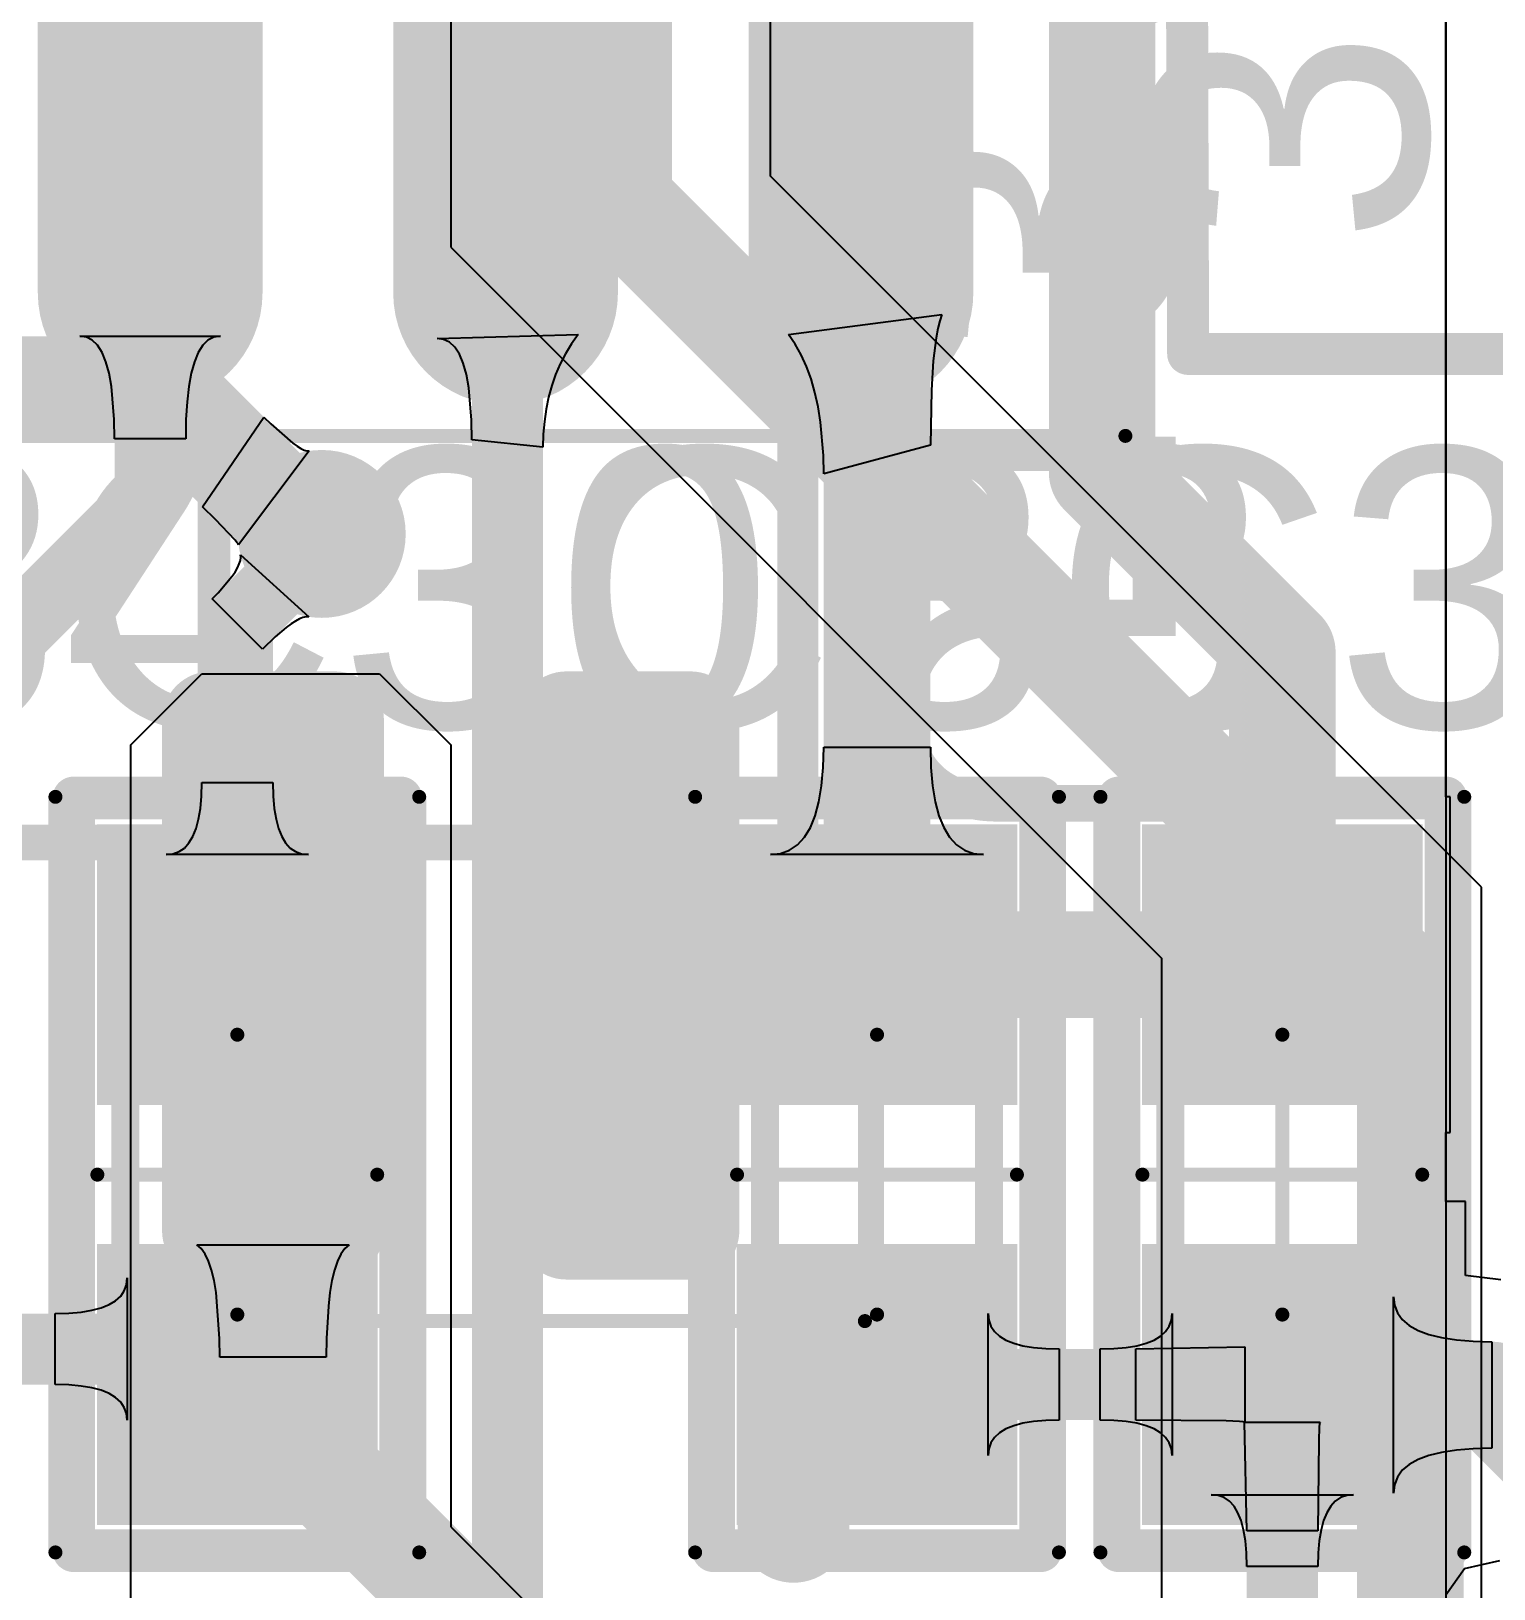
# Model space of a CAD drawing. Header units: inches. Extents: x 1.37 to 4.6, y 1.74 to 5.29.
# Drawn here: x 1.721 to 1.9268, y 4.4963 to 4.7154 of the extents above; entities that cross this region are included whole.
import ezdxf

# ---------------------------------------------------------------- set-up
doc = ezdxf.new("R2010")
doc.units = ezdxf.units.IN
doc.header["$MEASUREMENT"] = 0
for name, color, linetype in [('BottomLayer', 5, 'Continuous'), ('BottomOverlay', 54, 'Continuous'), ('BottomPaste', 16, 'Continuous'), ('BottomSolder', 6, 'Continuous'), ('Mechanical13', 56, 'Continuous'), ('Mechanical15', 56, 'Continuous'), ('TopLayer', 1, 'Continuous'), ('TopOverlay', 2, 'Continuous'), ('TopPaste', 8, 'Continuous'), ('TopSolder', 216, 'Continuous'), ('ViaHoleLayer', 16, 'Continuous')]:
    doc.layers.add(name, color=color, linetype=linetype)
doc.styles.add('Arial', font='', dxfattribs={"height": 0.2})
doc.styles.get('Arial').set_extended_font_data('Arial')

# ---------------------------------------------------------------- blocks, each defined once
blk = doc.blocks.new('CAP_0603_8')
at = {"layer": 'TopLayer'}
for points in [[(-0.04728, 0.01875), (-0.01578, 0.01875), (-0.01578, -0.01275), (-0.04728, -0.01275)], [(0.01178, 0.01875), (0.04328, 0.01875), (0.04328, -0.01275), (0.01178, -0.01275)]]:
    blk.add_hatch(color=1, dxfattribs=at).paths.add_polyline_path(points)
at = {"layer": 'TopPaste'}
for points in [[(-0.04728, 0.01875), (-0.01578, 0.01875), (-0.01578, -0.01275), (-0.04728, -0.01275)], [(0.01178, 0.01875), (0.04328, 0.01875), (0.04328, -0.01275), (0.01178, -0.01275)]]:
    blk.add_hatch(color=8, dxfattribs=at).paths.add_polyline_path(points)
at = {"layer": 'TopSolder'}
for points in [[(-0.05128, 0.02275), (-0.01178, 0.02275), (-0.01178, -0.01675), (-0.05128, -0.01675)], [(0.00778, 0.02275), (0.04728, 0.02275), (0.04728, -0.01675), (0.00778, -0.01675)]]:
    blk.add_hatch(color=216, dxfattribs=at).paths.add_polyline_path(points)
at = {"layer": 'Mechanical13', "const_width": 0.00394}
for points in [[(-0.0335, 0.01875), (0.0295, 0.01875)], [(-0.0335, 0.01875), (-0.0335, -0.01275)], [(0.0295, 0.01875), (0.0295, -0.01275)], [(-0.0335, -0.01275), (0.0295, -0.01275)]]:
    blk.add_lwpolyline(points, dxfattribs=at)
at = {"layer": 'Mechanical13', "const_width": 0.00197}
for points in [[(-0.03448, 0.01875, 1), (-0.03251, 0.01875, 1)], [(-0.03448, 0.01875, 1), (-0.03251, 0.01875, 1)], [(0.02851, 0.01875, 1), (0.03048, 0.01875, 1)], [(0.02851, 0.01875, 1), (0.03048, 0.01875, 1)], [(-0.03448, -0.01275, 1), (-0.03251, -0.01275, 1)], [(-0.03448, -0.01275, 1), (-0.03251, -0.01275, 1)], [(0.02851, -0.01275, 1), (0.03048, -0.01275, 1)], [(0.02851, -0.01275, 1), (0.03048, -0.01275, 1)]]:
    blk.add_lwpolyline(points, format="xyb", close=True, dxfattribs=at)
at = {"layer": 'Mechanical15', "const_width": 0.00197}
for points in [[(-0.05515, 0.02859), (0.05115, 0.02859)], [(-0.05515, 0.02859), (-0.05515, -0.02259)], [(0.05115, 0.02859), (0.05115, -0.02259)], [(-0.002, 0.02269), (-0.002, -0.01668)], [(-0.02168, 0.003), (0.01768, 0.003)], [(-0.05515, -0.02259), (0.05115, -0.02259)]]:
    blk.add_lwpolyline(points, dxfattribs=at)
at = {"layer": 'Mechanical15', "const_width": 0.000984}
for points in [[(-0.05564, 0.02859, 1), (-0.05466, 0.02859, 1)], [(-0.05564, 0.02859, 1), (-0.05466, 0.02859, 1)], [(0.05066, 0.02859, 1), (0.05164, 0.02859, 1)], [(0.05066, 0.02859, 1), (0.05164, 0.02859, 1)], [(-0.00249, 0.02269, 1), (-0.00151, 0.02269, 1)], [(-0.02218, 0.003, 1), (-0.02119, 0.003, 1)], [(0.01719, 0.003, 1), (0.01818, 0.003, 1)], [(-0.00249, -0.01668, 1), (-0.00151, -0.01668, 1)], [(-0.05564, -0.02259, 1), (-0.05466, -0.02259, 1)], [(-0.05564, -0.02259, 1), (-0.05466, -0.02259, 1)], [(0.05066, -0.02259, 1), (0.05164, -0.02259, 1)], [(0.05066, -0.02259, 1), (0.05164, -0.02259, 1)]]:
    blk.add_lwpolyline(points, format="xyb", close=True, dxfattribs=at)
at = {"layer": 'TopOverlay', "const_width": 0.006}
for points in [[(-0.05492, 0.026), (-0.048, 0.026)], [(-0.05492, 0.026), (-0.05492, -0.02)], [(-0.048, 0.026), (0.051, 0.026)], [(0.051, 0.026), (0.051, -0.02)], [(-0.05492, -0.02), (0.051, -0.02)]]:
    blk.add_lwpolyline(points, dxfattribs=at)
at = {"layer": 'TopOverlay', "const_width": 0.003}
for points in [[(-0.05642, 0.026, 1), (-0.05342, 0.026, 1)], [(-0.05642, 0.026, 1), (-0.05342, 0.026, 1)], [(-0.0495, 0.026, 1), (-0.0465, 0.026, 1)], [(-0.0495, 0.026, 1), (-0.0465, 0.026, 1)], [(0.0495, 0.026, 1), (0.0525, 0.026, 1)], [(0.0495, 0.026, 1), (0.0525, 0.026, 1)], [(-0.05642, -0.02, 1), (-0.05342, -0.02, 1)], [(-0.05642, -0.02, 1), (-0.05342, -0.02, 1)], [(0.0495, -0.02, 1), (0.0525, -0.02, 1)], [(0.0495, -0.02, 1), (0.0525, -0.02, 1)]]:
    blk.add_lwpolyline(points, format="xyb", close=True, dxfattribs=at)
blk = doc.blocks.new('CAP_0603_9')
at = {"layer": 'TopLayer'}
for points in [[(-0.04728, 0.01875), (-0.01578, 0.01875), (-0.01578, -0.01275), (-0.04728, -0.01275)], [(0.01178, 0.01875), (0.04328, 0.01875), (0.04328, -0.01275), (0.01178, -0.01275)]]:
    blk.add_hatch(color=1, dxfattribs=at).paths.add_polyline_path(points)
at = {"layer": 'TopPaste'}
for points in [[(-0.04728, 0.01875), (-0.01578, 0.01875), (-0.01578, -0.01275), (-0.04728, -0.01275)], [(0.01178, 0.01875), (0.04328, 0.01875), (0.04328, -0.01275), (0.01178, -0.01275)]]:
    blk.add_hatch(color=8, dxfattribs=at).paths.add_polyline_path(points)
at = {"layer": 'TopSolder'}
for points in [[(-0.05128, 0.02275), (-0.01178, 0.02275), (-0.01178, -0.01675), (-0.05128, -0.01675)], [(0.00778, 0.02275), (0.04728, 0.02275), (0.04728, -0.01675), (0.00778, -0.01675)]]:
    blk.add_hatch(color=216, dxfattribs=at).paths.add_polyline_path(points)
at = {"layer": 'Mechanical13', "const_width": 0.00394}
for points in [[(-0.0335, 0.01875), (0.0295, 0.01875)], [(-0.0335, 0.01875), (-0.0335, -0.01275)], [(0.0295, 0.01875), (0.0295, -0.01275)], [(-0.0335, -0.01275), (0.0295, -0.01275)]]:
    blk.add_lwpolyline(points, dxfattribs=at)
at = {"layer": 'Mechanical13', "const_width": 0.00197}
for points in [[(-0.03448, 0.01875, 1), (-0.03251, 0.01875, 1)], [(-0.03448, 0.01875, 1), (-0.03251, 0.01875, 1)], [(0.02851, 0.01875, 1), (0.03048, 0.01875, 1)], [(0.02851, 0.01875, 1), (0.03048, 0.01875, 1)], [(-0.03448, -0.01275, 1), (-0.03251, -0.01275, 1)], [(-0.03448, -0.01275, 1), (-0.03251, -0.01275, 1)], [(0.02851, -0.01275, 1), (0.03048, -0.01275, 1)], [(0.02851, -0.01275, 1), (0.03048, -0.01275, 1)]]:
    blk.add_lwpolyline(points, format="xyb", close=True, dxfattribs=at)
at = {"layer": 'Mechanical15', "const_width": 0.00197}
for points in [[(-0.05515, 0.02859), (0.05115, 0.02859)], [(-0.05515, 0.02859), (-0.05515, -0.02259)], [(0.05115, 0.02859), (0.05115, -0.02259)], [(-0.002, 0.02269), (-0.002, -0.01668)], [(-0.02168, 0.003), (0.01768, 0.003)], [(-0.05515, -0.02259), (0.05115, -0.02259)]]:
    blk.add_lwpolyline(points, dxfattribs=at)
at = {"layer": 'Mechanical15', "const_width": 0.000984}
for points in [[(-0.05564, 0.02859, 1), (-0.05466, 0.02859, 1)], [(-0.05564, 0.02859, 1), (-0.05466, 0.02859, 1)], [(0.05066, 0.02859, 1), (0.05164, 0.02859, 1)], [(0.05066, 0.02859, 1), (0.05164, 0.02859, 1)], [(-0.00249, 0.02269, 1), (-0.00151, 0.02269, 1)], [(-0.02218, 0.003, 1), (-0.02119, 0.003, 1)], [(0.01719, 0.003, 1), (0.01818, 0.003, 1)], [(-0.00249, -0.01668, 1), (-0.00151, -0.01668, 1)], [(-0.05564, -0.02259, 1), (-0.05466, -0.02259, 1)], [(-0.05564, -0.02259, 1), (-0.05466, -0.02259, 1)], [(0.05066, -0.02259, 1), (0.05164, -0.02259, 1)], [(0.05066, -0.02259, 1), (0.05164, -0.02259, 1)]]:
    blk.add_lwpolyline(points, format="xyb", close=True, dxfattribs=at)
at = {"layer": 'TopOverlay', "const_width": 0.006}
for points in [[(-0.05492, 0.026), (-0.048, 0.026)], [(-0.05492, 0.026), (-0.05492, -0.02)], [(-0.048, 0.026), (0.051, 0.026)], [(0.051, 0.026), (0.051, -0.02)], [(-0.05492, -0.02), (0.051, -0.02)]]:
    blk.add_lwpolyline(points, dxfattribs=at)
at = {"layer": 'TopOverlay', "const_width": 0.003}
for points in [[(-0.05642, 0.026, 1), (-0.05342, 0.026, 1)], [(-0.05642, 0.026, 1), (-0.05342, 0.026, 1)], [(-0.0495, 0.026, 1), (-0.0465, 0.026, 1)], [(-0.0495, 0.026, 1), (-0.0465, 0.026, 1)], [(0.0495, 0.026, 1), (0.0525, 0.026, 1)], [(0.0495, 0.026, 1), (0.0525, 0.026, 1)], [(-0.05642, -0.02, 1), (-0.05342, -0.02, 1)], [(-0.05642, -0.02, 1), (-0.05342, -0.02, 1)], [(0.0495, -0.02, 1), (0.0525, -0.02, 1)], [(0.0495, -0.02, 1), (0.0525, -0.02, 1)]]:
    blk.add_lwpolyline(points, format="xyb", close=True, dxfattribs=at)
blk = doc.blocks.new('SOIC127P600X175_8N_B_15')
at = {"layer": 'BottomLayer'}
h = blk.add_hatch(color=5, dxfattribs=at)
edge = h.paths.add_edge_path()
edge.add_arc((-0.13332, -0.01629), 0.0029, 90, 180)
edge.add_line((-0.13622, -0.01629), (-0.13622, -0.03371))
edge.add_arc((-0.13332, -0.03371), 0.0029, 180, 270)
edge.add_line((-0.13332, -0.03661), (-0.06156, -0.03661))
edge.add_arc((-0.06156, -0.03371), 0.0029, 270, 360)
edge.add_line((-0.05866, -0.03371), (-0.05866, -0.01629))
edge.add_arc((-0.06156, -0.01629), 0.0029, 0, 90)
edge.add_line((-0.06156, -0.01339), (-0.13332, -0.01339))
h = blk.add_hatch(color=5, dxfattribs=at)
edge = h.paths.add_edge_path()
edge.add_arc((-0.13332, -0.06629), 0.0029, 90, 180)
edge.add_line((-0.13622, -0.06629), (-0.13622, -0.08371))
edge.add_arc((-0.13332, -0.08371), 0.0029, 180, 270)
edge.add_line((-0.13332, -0.08661), (-0.06156, -0.08661))
edge.add_arc((-0.06156, -0.08371), 0.0029, 270, 360)
edge.add_line((-0.05866, -0.08371), (-0.05866, -0.06629))
edge.add_arc((-0.06156, -0.06629), 0.0029, 0, 90)
edge.add_line((-0.06156, -0.06339), (-0.13332, -0.06339))
at = {"layer": 'BottomPaste'}
h = blk.add_hatch(color=16, dxfattribs=at)
edge = h.paths.add_edge_path()
edge.add_arc((-0.13332, -0.01629), 0.0029, 90, 180)
edge.add_line((-0.13622, -0.01629), (-0.13622, -0.03371))
edge.add_arc((-0.13332, -0.03371), 0.0029, 180, 270)
edge.add_line((-0.13332, -0.03661), (-0.06156, -0.03661))
edge.add_arc((-0.06156, -0.03371), 0.0029, 270, 360)
edge.add_line((-0.05866, -0.03371), (-0.05866, -0.01629))
edge.add_arc((-0.06156, -0.01629), 0.0029, 0, 90)
edge.add_line((-0.06156, -0.01339), (-0.13332, -0.01339))
h = blk.add_hatch(color=16, dxfattribs=at)
edge = h.paths.add_edge_path()
edge.add_arc((-0.13332, -0.06629), 0.0029, 90, 180)
edge.add_line((-0.13622, -0.06629), (-0.13622, -0.08371))
edge.add_arc((-0.13332, -0.08371), 0.0029, 180, 270)
edge.add_line((-0.13332, -0.08661), (-0.06156, -0.08661))
edge.add_arc((-0.06156, -0.08371), 0.0029, 270, 360)
edge.add_line((-0.05866, -0.08371), (-0.05866, -0.06629))
edge.add_arc((-0.06156, -0.06629), 0.0029, 0, 90)
edge.add_line((-0.06156, -0.06339), (-0.13332, -0.06339))
at = {"layer": 'BottomSolder'}
h = blk.add_hatch(color=6, dxfattribs=at)
edge = h.paths.add_edge_path()
edge.add_arc((-0.13332, -0.01629), 0.0069, 90, 180)
edge.add_line((-0.14022, -0.01629), (-0.14022, -0.03371))
edge.add_arc((-0.13332, -0.03371), 0.0069, 180, 270)
edge.add_line((-0.13332, -0.04061), (-0.06156, -0.04061))
edge.add_arc((-0.06156, -0.03371), 0.0069, 270, 360)
edge.add_line((-0.05466, -0.03371), (-0.05466, -0.01629))
edge.add_arc((-0.06156, -0.01629), 0.0069, 0, 90)
edge.add_line((-0.06156, -0.00939), (-0.13332, -0.00939))
h = blk.add_hatch(color=6, dxfattribs=at)
edge = h.paths.add_edge_path()
edge.add_arc((-0.13332, -0.06629), 0.0069, 90, 180)
edge.add_line((-0.14022, -0.06629), (-0.14022, -0.08371))
edge.add_arc((-0.13332, -0.08371), 0.0069, 180, 270)
edge.add_line((-0.13332, -0.09061), (-0.06156, -0.09061))
edge.add_arc((-0.06156, -0.08371), 0.0069, 270, 360)
edge.add_line((-0.05466, -0.08371), (-0.05466, -0.06629))
edge.add_arc((-0.06156, -0.06629), 0.0069, 0, 90)
edge.add_line((-0.06156, -0.05939), (-0.13332, -0.05939))
at = {"layer": 'BottomOverlay'}
for points, const_width in [([(-0.17106, -0.09823, 1), (-0.17894, -0.09823, 1)], 0.00787), ([(-0.18091, -0.09823, 1), (-0.17697, -0.09823, 1)], 0.00394), ([(-0.17303, -0.09823, 1), (-0.16909, -0.09823, 1)], 0.00394), ([(-0.07999, -0.09921, 1), (-0.07749, -0.09921, 1)], 0.0025)]:
    blk.add_lwpolyline(points, format="xyb", close=True, dxfattribs=dict(at, const_width=const_width))
at = {"layer": 'BottomOverlay', "const_width": 0.005}
blk.add_lwpolyline([(-0.07874, -0.09921), (0.07874, -0.09921)], dxfattribs=at)
at = {"layer": 'Mechanical13', "const_width": 0.005}
for points in [[(-0.07874, 0.09843), (-0.07874, -0.09843)], [(-0.07874, -0.09843), (0.07874, -0.09843)]]:
    blk.add_lwpolyline(points, dxfattribs=at)
at = {"layer": 'Mechanical13'}
for points, const_width in [([(-0.17106, -0.09823, 1), (-0.17894, -0.09823, 1)], 0.00787), ([(-0.18091, -0.09823, 1), (-0.17697, -0.09823, 1)], 0.00394), ([(-0.17303, -0.09823, 1), (-0.16909, -0.09823, 1)], 0.00394), ([(-0.07999, -0.09843, 1), (-0.07749, -0.09843, 1)], 0.0025), ([(-0.07999, -0.09843, 1), (-0.07749, -0.09843, 1)], 0.0025)]:
    blk.add_lwpolyline(points, format="xyb", close=True, dxfattribs=dict(at, const_width=const_width))
at = {"layer": 'Mechanical15', "const_width": 0.00197}
for points in [[(-0.14606, 0.10827), (-0.14606, -0.10827)], [(-0.14606, -0.10827), (0.14606, -0.10827)]]:
    blk.add_lwpolyline(points, dxfattribs=at)
at = {"layer": 'Mechanical15', "const_width": 0.000984}
blk.add_lwpolyline([(-0.14656, -0.10827, 1), (-0.14557, -0.10827, 1)], format="xyb", close=True, dxfattribs=at)
blk.add_lwpolyline([(-0.14656, -0.10827, 1), (-0.14557, -0.10827, 1)], format="xyb", close=True, dxfattribs=at)
blk = doc.blocks.new('SOP_8_141')
at = {"layer": 'TopLayer'}
h = blk.add_hatch(color=1, dxfattribs=at)
edge = h.paths.add_edge_path()
edge.add_arc((-0.0876, 0.025), 0.01181, 270, 450)
edge.add_line((-0.0876, 0.03681), (-0.13484, 0.03681))
edge.add_arc((-0.13484, 0.025), 0.01181, 90, 270)
edge.add_line((-0.13484, 0.01319), (-0.0876, 0.01319))
h = blk.add_hatch(color=1, dxfattribs=at)
edge = h.paths.add_edge_path()
edge.add_arc((-0.0876, -0.025), 0.01181, 270, 450)
edge.add_line((-0.0876, -0.01319), (-0.13484, -0.01319))
edge.add_arc((-0.13484, -0.025), 0.01181, 90, 270)
edge.add_line((-0.13484, -0.03681), (-0.0876, -0.03681))
h = blk.add_hatch(color=1, dxfattribs=at)
edge = h.paths.add_edge_path()
edge.add_arc((-0.0876, -0.075), 0.01181, 270, 450)
edge.add_line((-0.0876, -0.06319), (-0.13484, -0.06319))
edge.add_arc((-0.13484, -0.075), 0.01181, 90, 270)
edge.add_line((-0.13484, -0.08681), (-0.0876, -0.08681))
at = {"layer": 'TopPaste'}
h = blk.add_hatch(color=8, dxfattribs=at)
edge = h.paths.add_edge_path()
edge.add_arc((-0.0876, 0.025), 0.01181, 270, 450)
edge.add_line((-0.0876, 0.03681), (-0.13484, 0.03681))
edge.add_arc((-0.13484, 0.025), 0.01181, 90, 270)
edge.add_line((-0.13484, 0.01319), (-0.0876, 0.01319))
h = blk.add_hatch(color=8, dxfattribs=at)
edge = h.paths.add_edge_path()
edge.add_arc((-0.0876, -0.025), 0.01181, 270, 450)
edge.add_line((-0.0876, -0.01319), (-0.13484, -0.01319))
edge.add_arc((-0.13484, -0.025), 0.01181, 90, 270)
edge.add_line((-0.13484, -0.03681), (-0.0876, -0.03681))
h = blk.add_hatch(color=8, dxfattribs=at)
edge = h.paths.add_edge_path()
edge.add_arc((-0.0876, -0.075), 0.01181, 270, 450)
edge.add_line((-0.0876, -0.06319), (-0.13484, -0.06319))
edge.add_arc((-0.13484, -0.075), 0.01181, 90, 270)
edge.add_line((-0.13484, -0.08681), (-0.0876, -0.08681))
at = {"layer": 'TopSolder'}
h = blk.add_hatch(color=216, dxfattribs=at)
edge = h.paths.add_edge_path()
edge.add_arc((-0.0876, 0.025), 0.01581, 270, 450)
edge.add_line((-0.0876, 0.04081), (-0.13484, 0.04081))
edge.add_arc((-0.13484, 0.025), 0.01581, 90, 270)
edge.add_line((-0.13484, 0.00919), (-0.0876, 0.00919))
h = blk.add_hatch(color=216, dxfattribs=at)
edge = h.paths.add_edge_path()
edge.add_arc((-0.0876, -0.025), 0.01581, 270, 450)
edge.add_line((-0.0876, -0.00919), (-0.13484, -0.00919))
edge.add_arc((-0.13484, -0.025), 0.01581, 90, 270)
edge.add_line((-0.13484, -0.04081), (-0.0876, -0.04081))
h = blk.add_hatch(color=216, dxfattribs=at)
edge = h.paths.add_edge_path()
edge.add_arc((-0.0876, -0.075), 0.01581, 270, 450)
edge.add_line((-0.0876, -0.05919), (-0.13484, -0.05919))
edge.add_arc((-0.13484, -0.075), 0.01581, 90, 270)
edge.add_line((-0.13484, -0.09081), (-0.0876, -0.09081))
at = {"layer": 'Mechanical15', "const_width": 0.00197}
for points in [[(-0.155, 0.1122), (-0.155, -0.1122)], [(-0.155, -0.1122), (0.155, -0.1122)]]:
    blk.add_lwpolyline(points, dxfattribs=at)
at = {"layer": 'Mechanical15', "const_width": 0.000984}
blk.add_lwpolyline([(-0.15549, -0.1122, 1), (-0.15451, -0.1122, 1)], format="xyb", close=True, dxfattribs=at)
blk.add_lwpolyline([(-0.15549, -0.1122, 1), (-0.15451, -0.1122, 1)], format="xyb", close=True, dxfattribs=at)
blk = doc.blocks.new('CAP_0603_158')
at = {"layer": 'TopLayer'}
for points in [[(-0.04728, 0.01875), (-0.01578, 0.01875), (-0.01578, -0.01275), (-0.04728, -0.01275)], [(0.01178, 0.01875), (0.04328, 0.01875), (0.04328, -0.01275), (0.01178, -0.01275)]]:
    blk.add_hatch(color=1, dxfattribs=at).paths.add_polyline_path(points)
at = {"layer": 'TopPaste'}
for points in [[(-0.04728, 0.01875), (-0.01578, 0.01875), (-0.01578, -0.01275), (-0.04728, -0.01275)], [(0.01178, 0.01875), (0.04328, 0.01875), (0.04328, -0.01275), (0.01178, -0.01275)]]:
    blk.add_hatch(color=8, dxfattribs=at).paths.add_polyline_path(points)
at = {"layer": 'TopSolder'}
for points in [[(-0.05128, 0.02275), (-0.01178, 0.02275), (-0.01178, -0.01675), (-0.05128, -0.01675)], [(0.00778, 0.02275), (0.04728, 0.02275), (0.04728, -0.01675), (0.00778, -0.01675)]]:
    blk.add_hatch(color=216, dxfattribs=at).paths.add_polyline_path(points)
at = {"layer": 'Mechanical13', "const_width": 0.00394}
for points in [[(-0.0335, 0.01875), (0.0295, 0.01875)], [(-0.0335, 0.01875), (-0.0335, -0.01275)], [(0.0295, 0.01875), (0.0295, -0.01275)], [(-0.0335, -0.01275), (0.0295, -0.01275)]]:
    blk.add_lwpolyline(points, dxfattribs=at)
at = {"layer": 'Mechanical13', "const_width": 0.00197}
for points in [[(-0.03448, 0.01875, 1), (-0.03251, 0.01875, 1)], [(-0.03448, 0.01875, 1), (-0.03251, 0.01875, 1)], [(0.02851, 0.01875, 1), (0.03048, 0.01875, 1)], [(0.02851, 0.01875, 1), (0.03048, 0.01875, 1)], [(-0.03448, -0.01275, 1), (-0.03251, -0.01275, 1)], [(-0.03448, -0.01275, 1), (-0.03251, -0.01275, 1)], [(0.02851, -0.01275, 1), (0.03048, -0.01275, 1)], [(0.02851, -0.01275, 1), (0.03048, -0.01275, 1)]]:
    blk.add_lwpolyline(points, format="xyb", close=True, dxfattribs=at)
at = {"layer": 'Mechanical15', "const_width": 0.00197}
for points in [[(-0.05515, 0.02859), (0.05115, 0.02859)], [(-0.05515, 0.02859), (-0.05515, -0.02259)], [(0.05115, 0.02859), (0.05115, -0.02259)], [(-0.002, 0.02269), (-0.002, -0.01668)], [(-0.02168, 0.003), (0.01768, 0.003)], [(-0.05515, -0.02259), (0.05115, -0.02259)]]:
    blk.add_lwpolyline(points, dxfattribs=at)
at = {"layer": 'Mechanical15', "const_width": 0.000984}
for points in [[(-0.05564, 0.02859, 1), (-0.05466, 0.02859, 1)], [(-0.05564, 0.02859, 1), (-0.05466, 0.02859, 1)], [(0.05066, 0.02859, 1), (0.05164, 0.02859, 1)], [(0.05066, 0.02859, 1), (0.05164, 0.02859, 1)], [(-0.00249, 0.02269, 1), (-0.00151, 0.02269, 1)], [(-0.02218, 0.003, 1), (-0.02119, 0.003, 1)], [(0.01719, 0.003, 1), (0.01818, 0.003, 1)], [(-0.00249, -0.01668, 1), (-0.00151, -0.01668, 1)], [(-0.05564, -0.02259, 1), (-0.05466, -0.02259, 1)], [(-0.05564, -0.02259, 1), (-0.05466, -0.02259, 1)], [(0.05066, -0.02259, 1), (0.05164, -0.02259, 1)], [(0.05066, -0.02259, 1), (0.05164, -0.02259, 1)]]:
    blk.add_lwpolyline(points, format="xyb", close=True, dxfattribs=at)
at = {"layer": 'TopOverlay', "const_width": 0.006}
for points in [[(-0.05492, 0.026), (-0.048, 0.026)], [(-0.05492, 0.026), (-0.05492, -0.02)], [(-0.048, 0.026), (0.051, 0.026)], [(0.051, 0.026), (0.051, -0.02)], [(-0.05492, -0.02), (0.051, -0.02)]]:
    blk.add_lwpolyline(points, dxfattribs=at)
at = {"layer": 'TopOverlay', "const_width": 0.003}
for points in [[(-0.05642, 0.026, 1), (-0.05342, 0.026, 1)], [(-0.05642, 0.026, 1), (-0.05342, 0.026, 1)], [(-0.0495, 0.026, 1), (-0.0465, 0.026, 1)], [(-0.0495, 0.026, 1), (-0.0465, 0.026, 1)], [(0.0495, 0.026, 1), (0.0525, 0.026, 1)], [(0.0495, 0.026, 1), (0.0525, 0.026, 1)], [(-0.05642, -0.02, 1), (-0.05342, -0.02, 1)], [(-0.05642, -0.02, 1), (-0.05342, -0.02, 1)], [(0.0495, -0.02, 1), (0.0525, -0.02, 1)], [(0.0495, -0.02, 1), (0.0525, -0.02, 1)]]:
    blk.add_lwpolyline(points, format="xyb", close=True, dxfattribs=at)

msp = doc.modelspace()

# ---------------------------------------------------------------- hatches: boundary and pattern name
at = {"layer": 'BottomLayer'}
h = msp.add_hatch(color=5, dxfattribs=at)
edge = h.paths.add_edge_path()
edge.add_arc((1.76186, 4.64468), 0.01181, 0, 360)
at = {"layer": 'TopLayer'}
h = msp.add_hatch(color=1, dxfattribs=at)
edge = h.paths.add_edge_path()
edge.add_arc((1.76186, 4.64468), 0.01181, 0, 360)
at = {"layer": 'ViaHoleLayer'}
h = msp.add_hatch(color=16, dxfattribs=at)
edge = h.paths.add_edge_path()
edge.add_arc((1.76186, 4.64468), 0.00591, 0, 360)

# ---------------------------------------------------------------- linework, layer by layer
at = {"layer": 'BottomLayer'}
for p, q in [((1.92, 5.03344), (1.92, 4.20656)), ((1.78, 4.805), (1.78, 4.685)), ((1.825, 4.695), (1.825, 4.75)), ((1.925, 4.595), (1.825, 4.695)), ((1.78, 4.685), (1.88, 4.585)), ((1.7451, 4.64851), (1.75373, 4.66109)), ((1.75373, 4.66109), (1.75468, 4.66015)), ((1.75468, 4.66015), (1.75779, 4.65744)), ((1.75779, 4.65744), (1.75839, 4.65702)), ((1.75839, 4.65702), (1.75892, 4.6567)), ((1.76009, 4.65636), (1.75015, 4.64315)), ((1.75892, 4.6567), (1.75938, 4.65648)), ((1.75938, 4.65648), (1.75977, 4.65637)), ((1.75977, 4.65637), (1.76009, 4.65636)), ((1.7469, 4.64669), (1.7451, 4.64851)), ((1.74968, 4.64378), (1.7469, 4.64669)), ((1.74993, 4.64348), (1.74968, 4.64378)), ((1.75009, 4.64327), (1.74993, 4.64348)), ((1.75015, 4.64315), (1.75009, 4.64327)), ((1.735, 4.615), (1.745, 4.625)), ((1.745, 4.625), (1.77, 4.625)), ((1.77, 4.625), (1.78, 4.615)), ((1.735, 4.42), (1.735, 4.615)), ((1.78, 4.615), (1.78, 4.505)), ((1.925, 4.33), (1.925, 4.595)), ((1.88, 4.585), (1.88, 4.335)), ((1.74489, 4.54413), (1.74428, 4.54468)), ((1.74428, 4.54468), (1.76572, 4.54468)), ((1.74544, 4.54336), (1.74489, 4.54413)), ((1.74592, 4.54235), (1.74544, 4.54336)), ((1.76456, 4.54336), (1.76408, 4.54235)), ((1.76511, 4.54413), (1.76456, 4.54336)), ((1.76572, 4.54468), (1.76511, 4.54413)), ((1.74634, 4.54111), (1.74592, 4.54235)), ((1.7467, 4.53964), (1.74634, 4.54111)), ((1.76366, 4.54111), (1.7633, 4.53964)), ((1.76408, 4.54235), (1.76366, 4.54111)), ((1.74699, 4.53795), (1.7467, 4.53964)), ((1.7633, 4.53964), (1.76301, 4.53795)), ((1.74747, 4.53147), (1.74699, 4.53795)), ((1.76301, 4.53795), (1.76279, 4.53602)), ((1.76279, 4.53602), (1.76253, 4.53147)), ((1.7475, 4.52885), (1.74747, 4.53147)), ((1.76253, 4.53147), (1.7625, 4.52885)), ((1.7625, 4.52885), (1.7475, 4.52885)), ((1.78, 4.505), (1.795, 4.49))]:
    msp.add_line(p, q, dxfattribs=at)
at = {"layer": 'BottomLayer', "const_width": 0.015}
for points in [[(1.80361, 4.69139), (1.80361, 4.77605)], [(1.80361, 4.69139), (1.915, 4.58)], [(1.705, 4.665), (1.73921, 4.665)], [(1.73921, 4.665), (1.75953, 4.64468)], [(1.75953, 4.64468), (1.76186, 4.64468)], [(1.755, 4.52), (1.755, 4.58256)], [(1.915, 4.34), (1.915, 4.58)], [(1.755, 4.52), (1.78227, 4.49273)], [(1.78227, 4.43717), (1.78227, 4.49273)]]:
    msp.add_lwpolyline(points, dxfattribs=at)
at = {"layer": 'BottomLayer', "const_width": 0.0075}
for points in [[(1.79986, 4.69139, 1), (1.80736, 4.69139, 1)], [(1.79986, 4.69139, 1), (1.80736, 4.69139, 1)], [(1.73546, 4.665, 1), (1.74296, 4.665, 1)], [(1.73546, 4.665, 1), (1.74296, 4.665, 1)], [(1.75578, 4.64468, 1), (1.76328, 4.64468, 1)], [(1.75578, 4.64468, 1), (1.76328, 4.64468, 1)], [(1.75811, 4.64468, 1), (1.76561, 4.64468, 1)], [(1.75125, 4.58256, 1), (1.75875, 4.58256, 1)], [(1.91125, 4.58, 1), (1.91875, 4.58, 1)], [(1.91125, 4.58, 1), (1.91875, 4.58, 1)], [(1.75125, 4.52, 1), (1.75875, 4.52, 1)], [(1.75125, 4.52, 1), (1.75875, 4.52, 1)], [(1.77852, 4.49273, 1), (1.78602, 4.49273, 1)], [(1.77852, 4.49273, 1), (1.78602, 4.49273, 1)]]:
    msp.add_lwpolyline(points, format="xyb", close=True, dxfattribs=at)
at = {"layer": 'TopLayer'}
for p, q in [((1.92, 5.03344), (1.92, 4.20656)), ((1.92, 4.60769), (1.92, 5.03187)), ((1.8275, 4.67273), (1.84911, 4.67557)), ((1.8488, 4.67468), (1.84852, 4.67358)), ((1.84911, 4.67557), (1.8488, 4.67468)), ((1.72874, 4.67238), (1.72781, 4.67252)), ((1.72781, 4.67252), (1.74762, 4.67252)), ((1.72958, 4.67194), (1.72874, 4.67238)), ((1.74669, 4.67238), (1.74585, 4.67194)), ((1.74762, 4.67252), (1.74669, 4.67238)), ((1.77808, 4.67217), (1.79793, 4.67273)), ((1.79793, 4.67273), (1.79699, 4.67141)), ((1.82845, 4.67136), (1.8275, 4.67273)), ((1.84828, 4.67227), (1.84789, 4.66901)), ((1.84852, 4.67358), (1.84828, 4.67227)), ((1.73031, 4.67122), (1.72958, 4.67194)), ((1.73095, 4.67021), (1.73031, 4.67122)), ((1.73149, 4.6689), (1.73095, 4.67021)), ((1.74448, 4.67021), (1.74394, 4.6689)), ((1.74512, 4.67122), (1.74448, 4.67021)), ((1.74585, 4.67194), (1.74512, 4.67122)), ((1.77901, 4.67205), (1.77808, 4.67217)), ((1.77985, 4.67165), (1.77901, 4.67205)), ((1.78058, 4.67095), (1.77985, 4.67165)), ((1.78122, 4.66996), (1.78058, 4.67095)), ((1.79615, 4.67003), (1.79541, 4.66859)), ((1.79699, 4.67141), (1.79615, 4.67003)), ((1.8293, 4.66987), (1.82845, 4.67136)), ((1.73193, 4.66731), (1.73149, 4.6689)), ((1.74394, 4.6689), (1.7435, 4.66731)), ((1.78176, 4.66868), (1.78122, 4.66996)), ((1.7822, 4.66711), (1.78176, 4.66868)), ((1.79541, 4.66859), (1.79476, 4.6671)), ((1.83004, 4.66824), (1.8293, 4.66987)), ((1.83069, 4.66648), (1.83004, 4.66824)), ((1.84789, 4.66901), (1.84763, 4.6649)), ((1.73227, 4.66543), (1.73193, 4.66731)), ((1.7435, 4.66731), (1.74316, 4.66543)), ((1.78254, 4.66525), (1.7822, 4.66711)), ((1.79476, 4.6671), (1.79422, 4.66554)), ((1.83124, 4.66458), (1.83069, 4.66648)), ((1.73267, 4.66079), (1.73227, 4.66543)), ((1.74316, 4.66543), (1.74291, 4.66325)), ((1.78294, 4.66066), (1.78254, 4.66525)), ((1.79378, 4.66392), (1.79343, 4.66225)), ((1.79422, 4.66554), (1.79378, 4.66392)), ((1.83169, 4.66256), (1.83124, 4.66458)), ((1.84763, 4.6649), (1.84748, 4.65715)), ((1.74291, 4.66325), (1.74276, 4.66079)), ((1.79343, 4.66225), (1.79318, 4.66051)), ((1.83204, 4.6604), (1.83169, 4.66256)), ((1.73272, 4.65804), (1.73267, 4.66079)), ((1.74276, 4.66079), (1.74272, 4.65804)), ((1.78298, 4.65793), (1.78294, 4.66066)), ((1.79318, 4.66051), (1.79303, 4.65872)), ((1.83243, 4.65569), (1.83204, 4.6604)), ((1.74272, 4.65804), (1.73272, 4.65804)), ((1.79298, 4.65687), (1.78298, 4.65793)), ((1.79303, 4.65872), (1.79298, 4.65687)), ((1.84748, 4.65715), (1.83248, 4.65314)), ((1.83248, 4.65314), (1.83243, 4.65569)), ((1.75046, 4.64136), (1.75042, 4.64174)), ((1.75042, 4.64174), (1.76002, 4.63302)), ((1.74966, 4.63931), (1.75, 4.63991)), ((1.75, 4.63991), (1.75025, 4.64045)), ((1.75025, 4.64045), (1.75041, 4.64093)), ((1.75041, 4.64093), (1.75046, 4.64136)), ((1.74729, 4.63641), (1.74921, 4.63867)), ((1.74921, 4.63867), (1.74966, 4.63931)), ((1.74645, 4.63555), (1.74729, 4.63641)), ((1.75352, 4.62848), (1.74645, 4.63555)), ((1.75922, 4.63292), (1.75872, 4.63272)), ((1.75965, 4.63302), (1.75922, 4.63292)), ((1.76002, 4.63302), (1.75965, 4.63302)), ((1.75687, 4.63151), (1.75532, 4.6302)), ((1.75755, 4.63202), (1.75687, 4.63151)), ((1.75817, 4.63242), (1.75755, 4.63202)), ((1.75872, 4.63272), (1.75817, 4.63242)), ((1.75532, 4.6302), (1.75352, 4.62848)), ((1.83241, 4.61183), (1.83248, 4.6147)), ((1.83248, 4.6147), (1.84748, 4.6147)), ((1.84748, 4.6147), (1.84756, 4.61183)), ((1.83218, 4.60926), (1.83241, 4.61183)), ((1.84756, 4.61183), (1.84778, 4.60926)), ((1.74493, 4.60778), (1.74498, 4.6097)), ((1.74498, 4.6097), (1.75498, 4.6097)), ((1.75498, 4.6097), (1.75503, 4.60778)), ((1.83181, 4.60699), (1.83218, 4.60926)), ((1.84778, 4.60926), (1.84816, 4.60699)), ((1.74478, 4.60606), (1.74493, 4.60778)), ((1.75503, 4.60778), (1.75518, 4.60606)), ((1.83128, 4.60502), (1.83181, 4.60699)), ((1.84816, 4.60699), (1.84868, 4.60502)), ((1.92062, 4.60769), (1.92, 4.60769)), ((1.92062, 4.56045), (1.92062, 4.60769)), ((1.74418, 4.60322), (1.74453, 4.60454)), ((1.74453, 4.60454), (1.74478, 4.60606)), ((1.75518, 4.60606), (1.75543, 4.60454)), ((1.75543, 4.60454), (1.75578, 4.60322)), ((1.83061, 4.60336), (1.83128, 4.60502)), ((1.84868, 4.60502), (1.84936, 4.60336)), ((1.74318, 4.6012), (1.74373, 4.60211)), ((1.74373, 4.60211), (1.74418, 4.60322)), ((1.75578, 4.60322), (1.75623, 4.60211)), ((1.75623, 4.60211), (1.75678, 4.6012)), ((1.82978, 4.602), (1.83061, 4.60336)), ((1.84936, 4.60336), (1.85018, 4.602)), ((1.74093, 4.59968), (1.74178, 4.59998)), ((1.74178, 4.59998), (1.74253, 4.60049)), ((1.74253, 4.60049), (1.74318, 4.6012)), ((1.75678, 4.6012), (1.75743, 4.60049)), ((1.75743, 4.60049), (1.75818, 4.59998)), ((1.75818, 4.59998), (1.75903, 4.59968)), ((1.82641, 4.59973), (1.82768, 4.60018)), ((1.82768, 4.60018), (1.82881, 4.60094)), ((1.82881, 4.60094), (1.82978, 4.602)), ((1.85018, 4.602), (1.85116, 4.60094)), ((1.85116, 4.60094), (1.85228, 4.60018)), ((1.85228, 4.60018), (1.85356, 4.59973)), ((1.73998, 4.59958), (1.74093, 4.59968)), ((1.75998, 4.59958), (1.73998, 4.59958)), ((1.75903, 4.59968), (1.75998, 4.59958)), ((1.82498, 4.59958), (1.82641, 4.59973)), ((1.85498, 4.59958), (1.82498, 4.59958)), ((1.85356, 4.59973), (1.85498, 4.59958)), ((1.92, 4.55076), (1.92, 4.56045)), ((1.92, 4.56045), (1.92062, 4.56045)), ((1.92275, 4.55076), (1.92, 4.55076)), ((1.92275, 4.54035), (1.92275, 4.55076)), ((1.73407, 4.5382), (1.73438, 4.53905)), ((1.73438, 4.53905), (1.73448, 4.54)), ((1.73448, 4.54), (1.73448, 4.52)), ((1.92775, 4.53975), (1.92275, 4.54035)), ((1.73195, 4.53625), (1.73286, 4.5368)), ((1.73286, 4.5368), (1.73357, 4.53745)), ((1.73357, 4.53745), (1.73407, 4.5382)), ((1.91263, 4.50971), (1.91263, 4.53737)), ((1.91263, 4.53737), (1.91277, 4.53617)), ((1.72436, 4.535), (1.72628, 4.53505)), ((1.72436, 4.525), (1.72436, 4.535)), ((1.72628, 4.53505), (1.728, 4.5352)), ((1.728, 4.5352), (1.72952, 4.53545)), ((1.72952, 4.53545), (1.73083, 4.5358)), ((1.73083, 4.5358), (1.73195, 4.53625)), ((1.85561, 4.51502), (1.85561, 4.53502)), ((1.85561, 4.53502), (1.85571, 4.53407)), ((1.88139, 4.53407), (1.88149, 4.53502)), ((1.88149, 4.53502), (1.88149, 4.51502)), ((1.91277, 4.53617), (1.91318, 4.53509)), ((1.91318, 4.53509), (1.91387, 4.53414)), ((1.91387, 4.53414), (1.91484, 4.53332)), ((1.85571, 4.53407), (1.85601, 4.53322)), ((1.85601, 4.53322), (1.85651, 4.53247)), ((1.85651, 4.53247), (1.85721, 4.53182)), ((1.87987, 4.53182), (1.88058, 4.53247)), ((1.88058, 4.53247), (1.88109, 4.53322)), ((1.88109, 4.53322), (1.88139, 4.53407)), ((1.91484, 4.53332), (1.91609, 4.53262)), ((1.91609, 4.53262), (1.91761, 4.53205)), ((1.91761, 4.53205), (1.91941, 4.53161)), ((1.85721, 4.53182), (1.85811, 4.53127)), ((1.85811, 4.53127), (1.85921, 4.53082)), ((1.85921, 4.53082), (1.86051, 4.53047)), ((1.86051, 4.53047), (1.86201, 4.53022)), ((1.86201, 4.53022), (1.86371, 4.53007)), ((1.86371, 4.53007), (1.86561, 4.53002)), ((1.86561, 4.53002), (1.86561, 4.52002)), ((1.87137, 4.53002), (1.87329, 4.53007)), ((1.87137, 4.52002), (1.87137, 4.53002)), ((1.87329, 4.53007), (1.87502, 4.53022)), ((1.87502, 4.53022), (1.87653, 4.53047)), ((1.87641, 4.53002), (1.8917, 4.53032)), ((1.87641, 4.52002), (1.87641, 4.53002)), ((1.87653, 4.53047), (1.87785, 4.53082)), ((1.87785, 4.53082), (1.87896, 4.53127)), ((1.87896, 4.53127), (1.87987, 4.53182)), ((1.8917, 4.53032), (1.8917, 4.51971)), ((1.91941, 4.53161), (1.92148, 4.53129)), ((1.92148, 4.53129), (1.92383, 4.5311)), ((1.92383, 4.5311), (1.92646, 4.53104)), ((1.92646, 4.53104), (1.92646, 4.51604)), ((1.72628, 4.52495), (1.72436, 4.525)), ((1.728, 4.5248), (1.72628, 4.52495)), ((1.72952, 4.52455), (1.728, 4.5248)), ((1.73083, 4.5242), (1.72952, 4.52455)), ((1.73195, 4.52375), (1.73083, 4.5242)), ((1.73286, 4.5232), (1.73195, 4.52375)), ((1.73357, 4.52255), (1.73286, 4.5232)), ((1.73407, 4.5218), (1.73357, 4.52255)), ((1.73438, 4.52095), (1.73407, 4.5218)), ((1.73448, 4.52), (1.73438, 4.52095)), ((1.85921, 4.51922), (1.85811, 4.51877)), ((1.86051, 4.51957), (1.85921, 4.51922)), ((1.86201, 4.51982), (1.86051, 4.51957)), ((1.86371, 4.51997), (1.86201, 4.51982)), ((1.86561, 4.52002), (1.86371, 4.51997)), ((1.87329, 4.51997), (1.87137, 4.52002)), ((1.87502, 4.51982), (1.87329, 4.51997)), ((1.87653, 4.51957), (1.87502, 4.51982)), ((1.88911, 4.51991), (1.87641, 4.52002)), ((1.87785, 4.51922), (1.87653, 4.51957)), ((1.87896, 4.51877), (1.87785, 4.51922)), ((1.89099, 4.51982), (1.88911, 4.51991)), ((1.89149, 4.51977), (1.89099, 4.51982)), ((1.8917, 4.51971), (1.89149, 4.51977)), ((1.892, 4.50443), (1.89169, 4.51972)), ((1.89169, 4.51972), (1.90231, 4.51972)), ((1.9022, 4.51901), (1.90211, 4.51712)), ((1.90225, 4.51951), (1.9022, 4.51901)), ((1.90231, 4.51972), (1.90225, 4.51951)), ((1.85601, 4.51682), (1.85571, 4.51597)), ((1.85651, 4.51757), (1.85601, 4.51682)), ((1.85721, 4.51822), (1.85651, 4.51757)), ((1.85811, 4.51877), (1.85721, 4.51822)), ((1.87987, 4.51822), (1.87896, 4.51877)), ((1.88058, 4.51757), (1.87987, 4.51822)), ((1.88109, 4.51682), (1.88058, 4.51757)), ((1.88139, 4.51597), (1.88109, 4.51682)), ((1.90211, 4.51712), (1.902, 4.50443)), ((1.85571, 4.51597), (1.85561, 4.51502)), ((1.88149, 4.51502), (1.88139, 4.51597)), ((1.91609, 4.51446), (1.91484, 4.51376)), ((1.91761, 4.51503), (1.91609, 4.51446)), ((1.91941, 4.51547), (1.91761, 4.51503)), ((1.92148, 4.51579), (1.91941, 4.51547)), ((1.92383, 4.51598), (1.92148, 4.51579)), ((1.92646, 4.51604), (1.92383, 4.51598)), ((1.91387, 4.51294), (1.91318, 4.51199)), ((1.91484, 4.51376), (1.91387, 4.51294)), ((1.91277, 4.51091), (1.91263, 4.50971)), ((1.91318, 4.51199), (1.91277, 4.51091)), ((1.88795, 4.50941), (1.887, 4.50951)), ((1.887, 4.50951), (1.907, 4.50951)), ((1.8888, 4.5091), (1.88795, 4.50941)), ((1.88955, 4.5086), (1.8888, 4.5091)), ((1.8902, 4.50789), (1.88955, 4.5086)), ((1.89075, 4.50698), (1.8902, 4.50789)), ((1.9038, 4.50789), (1.90325, 4.50698)), ((1.90445, 4.5086), (1.9038, 4.50789)), ((1.9052, 4.5091), (1.90445, 4.5086)), ((1.90605, 4.50941), (1.9052, 4.5091)), ((1.907, 4.50951), (1.90605, 4.50941)), ((1.8912, 4.50586), (1.89075, 4.50698)), ((1.89155, 4.50455), (1.8912, 4.50586)), ((1.9028, 4.50586), (1.90245, 4.50455)), ((1.90325, 4.50698), (1.9028, 4.50586)), ((1.8918, 4.50303), (1.89155, 4.50455)), ((1.902, 4.50443), (1.892, 4.50443)), ((1.90245, 4.50455), (1.9022, 4.50303)), ((1.89195, 4.50131), (1.8918, 4.50303)), ((1.892, 4.49939), (1.89195, 4.50131)), ((1.90205, 4.50131), (1.902, 4.49939)), ((1.9022, 4.50303), (1.90205, 4.50131)), ((1.902, 4.49939), (1.892, 4.49939)), ((1.92, 4.49541), (1.92263, 4.49911)), ((1.92263, 4.49911), (1.92759, 4.50025))]:
    msp.add_line(p, q, dxfattribs=at)
for points, const_width in [([(1.87165, 4.65335), (1.87165, 4.97456)], 0.015), ([(1.83772, 4.67629), (1.83772, 4.70224)], 0.015), ([(1.73772, 4.64982), (1.73772, 4.70224)], 0.01), ([(1.78772, 4.70224), (1.78798, 4.70198)], 0.01), ([(1.78798, 4.70198), (1.78798, 4.70224)], 0.01), ([(1.78798, 4.70198), (1.79011, 4.69985)], 0.01), ([(1.78798, 4.66799), (1.78798, 4.70198)], 0.01), ([(1.79011, 4.67011), (1.79011, 4.69985)], 0.01), ([(1.83772, 4.67629), (1.83998, 4.67402)], 0.015), ([(1.83998, 4.58407), (1.83998, 4.67402)], 0.015), ([(1.78798, 4.66799), (1.79011, 4.67011)], 0.01), ([(1.78772, 4.66772), (1.78798, 4.66799)], 0.01), ([(1.78798, 4.47247), (1.78798, 4.66799)], 0.01), ([(1.87165, 4.65335), (1.897, 4.628)], 0.015), ([(1.69495, 4.60706), (1.73772, 4.64982)], 0.01), ([(1.74998, 4.63202), (1.76186, 4.64389)], 0.01), ([(1.76186, 4.64389), (1.76186, 4.64468)], 0.01), ([(1.74998, 4.58407), (1.74998, 4.63202)], 0.01), ([(1.897, 4.58407), (1.897, 4.628)], 0.015), ([(1.84098, 4.58407), (1.897, 4.58407)], 0.015), ([(1.68798, 4.53), (1.745, 4.53)], 0.01), ([(1.745, 4.53), (1.74998, 4.52502)], 0.01), ([(1.897, 4.52502), (1.89848, 4.52354)], 0.015), ([(1.83498, 4.52502), (1.83998, 4.52502)], 0.01), ([(1.83998, 4.52502), (1.897, 4.52502)], 0.01), ([(1.89848, 4.52354), (1.92646, 4.52354)], 0.015), ([(1.897, 4.37526), (1.897, 4.52502)], 0.01), ([(1.92646, 4.52354), (1.95337, 4.49663)], 0.015)]:
    msp.add_lwpolyline(points, dxfattribs=dict(at, const_width=const_width))
for points, const_width in [([(1.83397, 4.70224, 1), (1.84147, 4.70224, 1)], 0.0075), ([(1.73522, 4.70224, 1), (1.74022, 4.70224, 1)], 0.005), ([(1.78522, 4.70224, 1), (1.79022, 4.70224, 1)], 0.005), ([(1.78548, 4.70224, 1), (1.79048, 4.70224, 1)], 0.005), ([(1.78548, 4.70198, 1), (1.79048, 4.70198, 1)], 0.005), ([(1.78548, 4.70198, 1), (1.79048, 4.70198, 1)], 0.005), ([(1.78548, 4.70198, 1), (1.79048, 4.70198, 1)], 0.005), ([(1.78548, 4.70198, 1), (1.79048, 4.70198, 1)], 0.005), ([(1.78761, 4.69985, 1), (1.79261, 4.69985, 1)], 0.005), ([(1.78761, 4.69985, 1), (1.79261, 4.69985, 1)], 0.005), ([(1.83397, 4.67629, 1), (1.84147, 4.67629, 1)], 0.0075), ([(1.83397, 4.67629, 1), (1.84147, 4.67629, 1)], 0.0075), ([(1.83623, 4.67402, 1), (1.84373, 4.67402, 1)], 0.0075), ([(1.83623, 4.67402, 1), (1.84373, 4.67402, 1)], 0.0075), ([(1.78761, 4.67011, 1), (1.79261, 4.67011, 1)], 0.005), ([(1.78761, 4.67011, 1), (1.79261, 4.67011, 1)], 0.005), ([(1.78522, 4.66772, 1), (1.79022, 4.66772, 1)], 0.005), ([(1.78548, 4.66799, 1), (1.79048, 4.66799, 1)], 0.005), ([(1.78548, 4.66799, 1), (1.79048, 4.66799, 1)], 0.005), ([(1.78548, 4.66799, 1), (1.79048, 4.66799, 1)], 0.005), ([(1.78548, 4.66799, 1), (1.79048, 4.66799, 1)], 0.005), ([(1.8679, 4.65335, 1), (1.8754, 4.65335, 1)], 0.0075), ([(1.8679, 4.65335, 1), (1.8754, 4.65335, 1)], 0.0075), ([(1.73522, 4.64982, 1), (1.74022, 4.64982, 1)], 0.005), ([(1.73522, 4.64982, 1), (1.74022, 4.64982, 1)], 0.005), ([(1.75936, 4.64468, 1), (1.76436, 4.64468, 1)], 0.005), ([(1.75936, 4.64389, 1), (1.76436, 4.64389, 1)], 0.005), ([(1.75936, 4.64389, 1), (1.76436, 4.64389, 1)], 0.005), ([(1.74748, 4.63202, 1), (1.75248, 4.63202, 1)], 0.005), ([(1.74748, 4.63202, 1), (1.75248, 4.63202, 1)], 0.005), ([(1.89325, 4.628, 1), (1.90075, 4.628, 1)], 0.0075), ([(1.89325, 4.628, 1), (1.90075, 4.628, 1)], 0.0075), ([(1.83623, 4.58407, 1), (1.84373, 4.58407, 1)], 0.0075), ([(1.83723, 4.58407, 1), (1.84473, 4.58407, 1)], 0.0075), ([(1.89325, 4.58407, 1), (1.90075, 4.58407, 1)], 0.0075), ([(1.89325, 4.58407, 1), (1.90075, 4.58407, 1)], 0.0075), ([(1.74748, 4.58407, 1), (1.75248, 4.58407, 1)], 0.005), ([(1.7425, 4.53, 1), (1.7475, 4.53, 1)], 0.005), ([(1.7425, 4.53, 1), (1.7475, 4.53, 1)], 0.005), ([(1.89325, 4.52502, 1), (1.90075, 4.52502, 1)], 0.0075), ([(1.74748, 4.52502, 1), (1.75248, 4.52502, 1)], 0.005), ([(1.83248, 4.52502, 1), (1.83748, 4.52502, 1)], 0.005), ([(1.83748, 4.52502, 1), (1.84248, 4.52502, 1)], 0.005), ([(1.83748, 4.52502, 1), (1.84248, 4.52502, 1)], 0.005), ([(1.89473, 4.52354, 1), (1.90223, 4.52354, 1)], 0.0075), ([(1.89473, 4.52354, 1), (1.90223, 4.52354, 1)], 0.0075), ([(1.8945, 4.52502, 1), (1.8995, 4.52502, 1)], 0.005), ([(1.8945, 4.52502, 1), (1.8995, 4.52502, 1)], 0.005), ([(1.92271, 4.52354, 1), (1.93021, 4.52354, 1)], 0.0075), ([(1.92271, 4.52354, 1), (1.93021, 4.52354, 1)], 0.0075)]:
    msp.add_lwpolyline(points, format="xyb", close=True, dxfattribs=dict(at, const_width=const_width))
at = {"layer": 'TopOverlay', "const_width": 0.00591}
for points in [[(1.88273, 5.025), (1.88374, 4.67)], [(1.88374, 4.67), (1.92127, 4.67)], [(1.92127, 4.67), (1.93, 4.67)]]:
    msp.add_lwpolyline(points, dxfattribs=at)
at = {"layer": 'TopOverlay', "const_width": 0.00295}
for points in [[(1.88227, 4.67, 1), (1.88522, 4.67, 1)], [(1.88227, 4.67, 1), (1.88522, 4.67, 1)], [(1.91979, 4.67, 1), (1.92275, 4.67, 1)], [(1.91979, 4.67, 1), (1.92275, 4.67, 1)]]:
    msp.add_lwpolyline(points, format="xyb", close=True, dxfattribs=at)

# ---------------------------------------------------------------- block references
at = {"rotation": 90}
for name, p in [('SOP_8_141', (1.76272, 4.81347)), ('SOIC127P600X175_8N_B_15', (1.73, 4.68)), ('CAP_0603_158', (1.75298, 4.55654)), ('CAP_0603_8', (1.84298, 4.55654)), ('CAP_0603_9', (1.9, 4.55654))]:
    msp.add_blockref(name, p, dxfattribs=at)

# ---------------------------------------------------------------- texts
at = {"layer": 'BottomOverlay', "style": 'Arial', "text_generation_flag": 2}
msp.add_text('U13', height=0.03937, rotation=270, dxfattribs=at).set_placement((1.84261, 4.59997))
at = {"layer": 'TopOverlay', "style": 'Arial'}
msp.add_text('3V3', height=0.03937, rotation=90, dxfattribs=at).set_placement((1.91739, 4.68529))
for s, p in [('R84', (1.65502, 4.6176)), ('C30', (1.7245, 4.61743)), ('C33', (1.79446, 4.61743)), ('C32', (1.86459, 4.61743))]:
    msp.add_text(s, height=0.03937, dxfattribs=at).set_placement(p)

doc.saveas('drawing.dxf')
